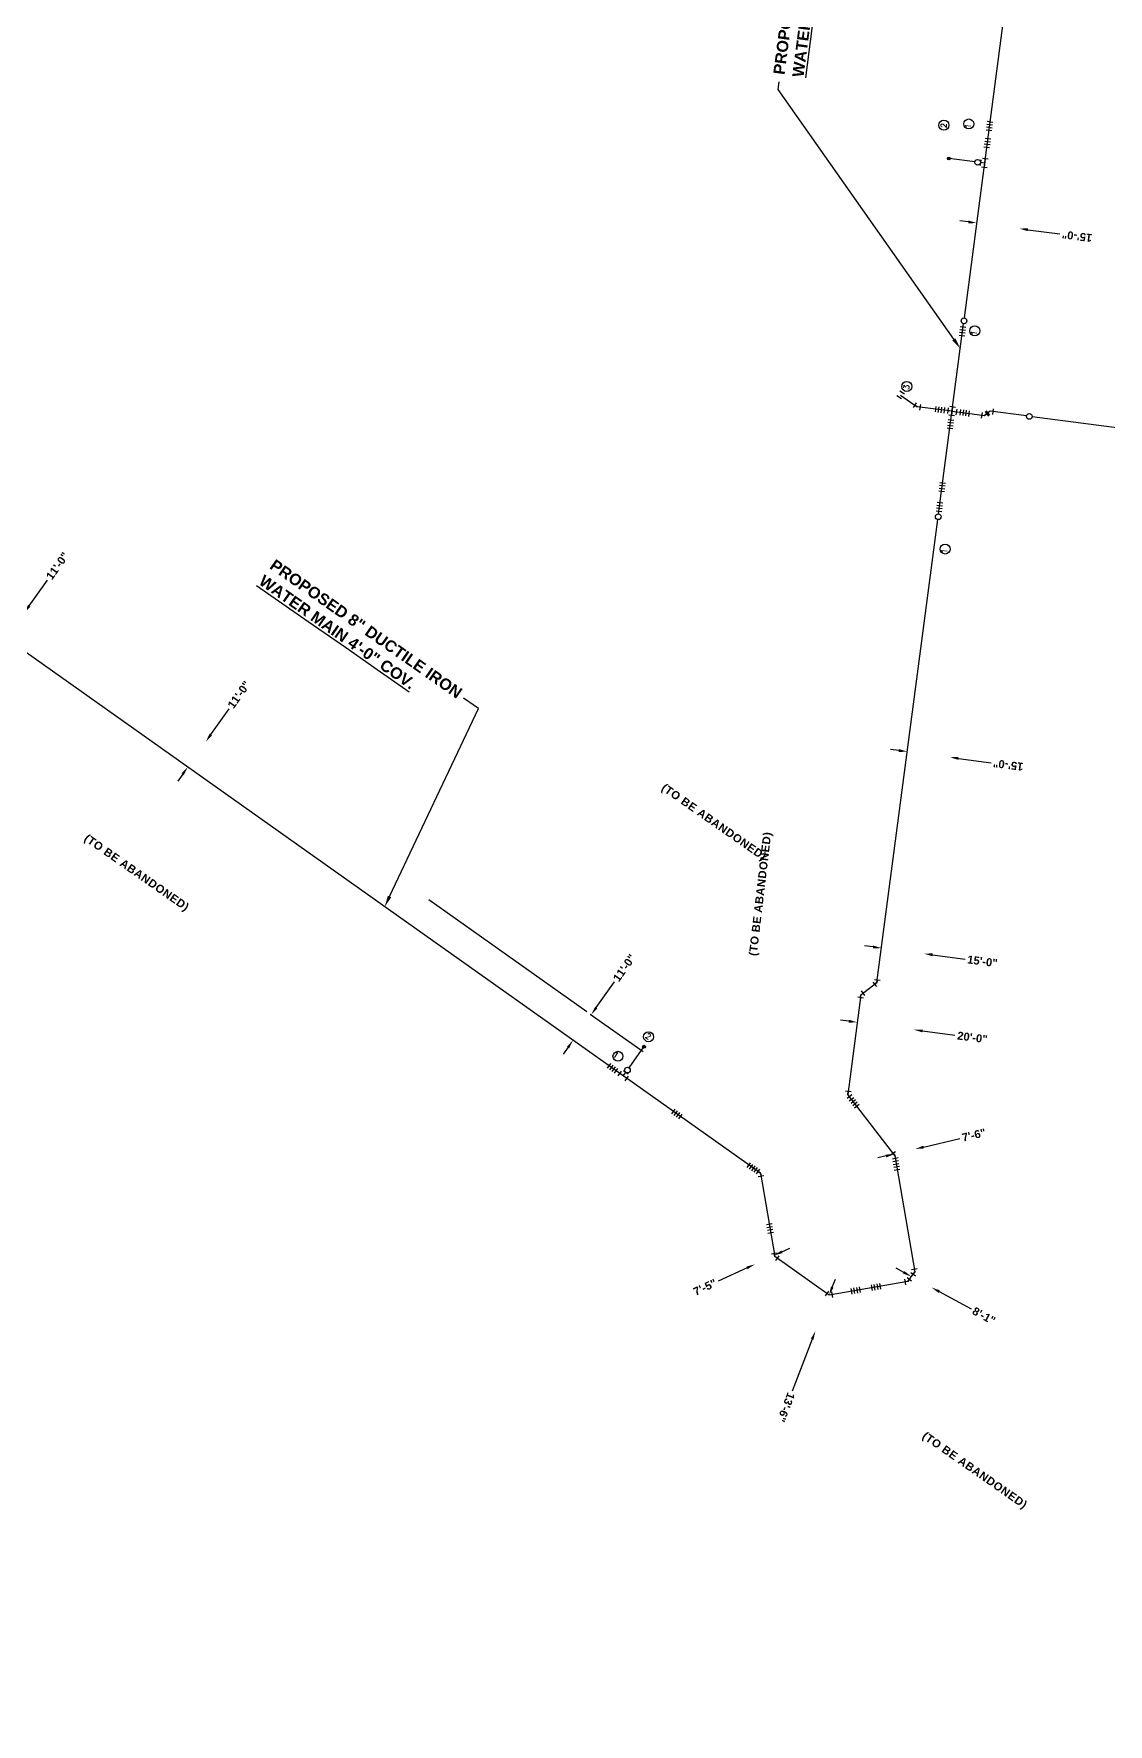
# Model space of a CAD drawing. Header units: feet. Extents: x 0 to 2707995, y 0 to 272549.
# Drawn here: x 2706205 to 2706581, y 270344 to 270935 of the extents above; entities that cross this region are included whole.
import ezdxf
from ezdxf import colors
from ezdxf.entities.mleader import LeaderData, LeaderLine
from ezdxf.math import Vec2, Vec3

# ---------------------------------------------------------------- set-up
doc = ezdxf.new("R2010")
doc.units = ezdxf.units.FT
doc.header["$LTSCALE"] = 20
doc.layers.add('_Non-Plottable Layer', color=21, linetype='Continuous', plot=False)
for name, color, linetype in [('C-PR-WATER', 4, 'Continuous'), ('C-PR-WATER-ABAND', 3, 'Continuous'), ('C-PR-WATER-ABAND-OFF', 3, 'Continuous'), ('C-PR-WATER-DIM', 4, 'Continuous'), ('C-PR-WATER-FITTING', 4, 'Continuous'), ('C-PR-WATER-TXT (W-2)', 4, 'Continuous'), ('C-PR-WATER-TXT-#', 6, 'Continuous')]:
    doc.layers.add(name, color=color, linetype=linetype)
doc.styles.add('ARIAL', font='arialbd.ttf', dxfattribs={"height": 0.24})
doc.styles.add('PROPOSED PLAN', font='arialbd.ttf', dxfattribs={"height": 2.8})
doc.styles.get("Standard").update_dxf_attribs({"font": 'simplex.shx'})
doc.dimstyles.new('PWD Proposed', dxfattribs={"dimtxt": 2.8, "dimasz": 3, "dimexe": 0.18, "dimexo": 0.0625, "dimgap": 1, "dimtad": 0, "dimdec": 0, "dimlfac": 12, "dimzin": 1, "dimdsep": 46, "dimlunit": 4, "dimtxsty": 'PROPOSED PLAN', "dimcen": 0, "dimse1": 1, "dimse2": 1, "dimclrd": 256, "dimclrt": 3, "dimadec": 1, "dimazin": 0, "dimtfac": 1, "dimtdec": 0, "dimtofl": 0, "dimtmove": 0, "dimatfit": 1, "dimfxl": 0.18, "dimfrac": 2, "dimtolj": 1, "dimtzin": 0, "dimlwd": -1, "dimarcsym": 0})

# ---------------------------------------------------------------- blocks, each defined once
blk = doc.blocks.new('*U106')
at = {"layer": 'C-PR-WATER-FITTING'}
for p, q in [((0, -1.41), (-1.41, 0)), ((1, -1), (1, 1))]:
    blk.add_line(p, q, dxfattribs=at)
at = {"layer": 'C-PR-WATER-FITTING', "flags": 128}
blk.add_lwpolyline([(-0.71, -0.71), (0, 0), (1, 0)], dxfattribs=at)
blk = doc.blocks.new('*U91')
at = {"layer": 'C-PR-WATER-FITTING'}
for p, q in [((0, -1.41), (-1.41, 0)), ((1, -1), (1, 1))]:
    blk.add_line(p, q, dxfattribs=at)
at = {"layer": 'C-PR-WATER-FITTING', "flags": 128}
blk.add_lwpolyline([(-0.71, -0.71), (0, 0), (1, 0)], dxfattribs=at)
blk = doc.blocks.new('*U283')
at = {"layer": 'C-PR-WATER-FITTING'}
blk.add_line((1.5, -0.04), (-1.5, 0.03), dxfattribs=at)
for points in [[(-1.52, -0.97), (-1.47, 1.03)], [(1.04, 1.47), (-0.96, 1.52)], [(0, -0.01), (0.04, 1.49)], [(1.48, -1.04), (1.53, 0.96)], [(0.96, -1.53), (-1.04, -1.48)], [(0, -0.01), (-0.04, -1.51)]]:
    blk.add_lwpolyline(points, dxfattribs=at)
blk = doc.blocks.new('*U90')
at = {"layer": 'C-PR-WATER-FITTING'}
for p, q in [((-0.54, -1.31), (-1.31, 0.54)), ((1, -1), (1, 1))]:
    blk.add_line(p, q, dxfattribs=at)
blk.add_lwpolyline([(-0.92, -0.38), (0, 0)], dxfattribs=at)
at = {"layer": 'C-PR-WATER-FITTING', "flags": 128}
blk.add_lwpolyline([(0, 0), (1, 0)], dxfattribs=at)
blk = doc.blocks.new('*U251')
at = {"layer": 'C-PR-WATER-FITTING'}
for p, q in [((-1.36, -0.4), (-0.39, 1.35)), ((0.4, -1.36), (1.36, 0.39))]:
    blk.add_line(p, q, dxfattribs=at)
blk = doc.blocks.new('*U222')
at = {"layer": 'C-PR-WATER-FITTING'}
for p, q in [((0.9, 0.43), (-0.9, -0.43)), ((1.33, -0.48), (-0.48, -1.33)), ((1.76, -1.38), (-0.05, -2.24)), ((2.19, -2.29), (0.38, -3.14))]:
    blk.add_line(p, q, dxfattribs=at)
blk = doc.blocks.new('*U93')
at = {"layer": 'C-PR-WATER-FITTING'}
for p, q in [((-0.43, 0.9), (0.43, -0.9)), ((0.48, 1.33), (1.33, -0.48)), ((1.38, 1.76), (2.24, -0.05)), ((2.29, 2.19), (3.14, 0.38))]:
    blk.add_line(p, q, dxfattribs=at)
blk = doc.blocks.new('*U247')
at = {"layer": 'C-PR-WATER-FITTING'}
blk.add_circle((0, -0.01), 1, dxfattribs=at)
blk = doc.blocks.new('*U103')
at = {"layer": 'C-PR-WATER-FITTING'}
for p, q in [((0.88, 0.47), (-0.88, -0.47)), ((1.35, -0.42), (-0.42, -1.35)), ((1.82, -1.3), (0.05, -2.24)), ((2.29, -2.19), (0.52, -3.12))]:
    blk.add_line(p, q, dxfattribs=at)
blk = doc.blocks.new('*U262')
at = {"layer": 'C-PR-WATER-FITTING'}
blk.add_line((1.5, -0.04), (-1.5, 0.03), dxfattribs=at)
for points in [[(-1.52, -0.97), (-1.47, 1.03)], [(1.04, 1.47), (-0.96, 1.52)], [(0, -0.01), (0.04, 1.49)], [(1.48, -1.04), (1.53, 0.96)]]:
    blk.add_lwpolyline(points, dxfattribs=at)
blk.add_circle((0.06, 2.49), 1, dxfattribs=at)
blk = doc.blocks.new('*U250')
at = {"layer": 'C-PR-WATER-FITTING'}
h = blk.add_hatch(color=256, dxfattribs=at)
h.dxf.hatch_style = 1
h.paths.add_polyline_path([(0.5, -0.01, 1), (-0.5, -0.01, 1)])
blk.add_circle((0, -0.01), 0.5, dxfattribs=at)
blk = doc.blocks.new('*U263')
at = {"layer": 'C-PR-WATER-FITTING'}
blk.add_circle((0, -0.01), 1, dxfattribs=at)
blk = doc.blocks.new('*U212')
at = {"layer": 'C-PR-WATER-FITTING'}
for p, q in [((-0.54, -1.31), (-1.31, 0.54)), ((1, -1), (1, 1))]:
    blk.add_line(p, q, dxfattribs=at)
blk.add_lwpolyline([(-0.92, -0.38), (0, 0)], dxfattribs=at)
at = {"layer": 'C-PR-WATER-FITTING', "flags": 128}
blk.add_lwpolyline([(0, 0), (1, 0)], dxfattribs=at)
blk = doc.blocks.new('*U104')
at = {"layer": 'C-PR-WATER-FITTING'}
for p, q in [((0.47, 0.88), (-0.47, -0.88)), ((1.35, 0.42), (0.42, -1.35)), ((2.24, -0.05), (1.3, -1.82)), ((3.12, -0.52), (2.19, -2.29))]:
    blk.add_line(p, q, dxfattribs=at)
blk = doc.blocks.new('*U264')
at = {"layer": 'C-PR-WATER-FITTING'}
blk.add_line((-0.73, -1.32), (0.73, 1.3), dxfattribs=at)
for points in [[(-0.14, 1.79), (1.61, 0.81)], [(0.82, -1.61), (1.8, 0.13)], [(-1.6, -0.83), (0.14, -1.8)], [(0, -0.01), (1.31, -0.74)]]:
    blk.add_lwpolyline(points, dxfattribs=at)
blk.add_circle((2.18, -1.23), 1, dxfattribs=at)
blk = doc.blocks.new('*U265')
at = {"layer": 'C-PR-WATER-FITTING'}
h = blk.add_hatch(color=256, dxfattribs=at)
h.dxf.hatch_style = 1
h.paths.add_polyline_path([(0.5, -0.01, 1), (-0.5, -0.01, 1)])
blk.add_circle((0, -0.01), 0.5, dxfattribs=at)
blk = doc.blocks.new('*U105')
at = {"layer": 'C-PR-WATER-FITTING'}
for p, q in [((-0.67, 0.74), (0.67, -0.74)), ((0.07, 1.41), (1.41, -0.07)), ((0.81, 2.08), (2.15, 0.6)), ((1.55, 2.76), (2.89, 1.27))]:
    blk.add_line(p, q, dxfattribs=at)
blk = doc.blocks.new('*U107')
at = {"layer": 'C-PR-WATER-FITTING'}
for p, q in [((-2.76, 1.55), (-1.27, 2.89)), ((-2.08, 0.81), (-0.6, 2.15)), ((-1.41, 0.07), (0.07, 1.41)), ((-0.74, -0.67), (0.74, 0.67))]:
    blk.add_line(p, q, dxfattribs=at)
blk = doc.blocks.new('*U108')
at = {"layer": 'C-PR-WATER-FITTING'}
for p, q in [((0.05, 1), (-0.05, -1)), ((1.05, 0.95), (0.95, -1.05)), ((2.05, 0.9), (1.95, -1.1)), ((3.05, 0.85), (2.95, -1.15))]:
    blk.add_line(p, q, dxfattribs=at)
blk = doc.blocks.new('*U109')
at = {"layer": 'C-PR-WATER-FITTING'}
for p, q in [((0, -1.41), (-1.41, 0)), ((1, -1), (1, 1))]:
    blk.add_line(p, q, dxfattribs=at)
at = {"layer": 'C-PR-WATER-FITTING', "flags": 128}
blk.add_lwpolyline([(-0.71, -0.71), (0, 0), (1, 0)], dxfattribs=at)
blk = doc.blocks.new('*D138')
at = {"layer": 'C-PR-WATER-DIM', "linetype": 'Continuous', "transparency": 16777216}
for p, q in [((2706532, 270869.33), (2706529.02, 270869.72)), ((2706552.82, 270866.59), (2706564.05, 270865.11))]:
    blk.add_line(p, q, dxfattribs=at)
at = {"layer": 'C-PR-WATER-DIM', "transparency": 16777216}
for points in [[(2706532.06, 270869.82), (2706531.93, 270868.83), (2706534.97, 270868.93)], [(2706552.88, 270867.08), (2706552.75, 270866.09), (2706549.84, 270866.98)]]:
    blk.add_solid(points, dxfattribs=at)
at = {"layer": 'C-PR-WATER-DIM', "transparency": 16777216, "insert": (2706570.05, 270864.32), "char_height": 2.8, "attachment_point": 5, "rotation": 172.50681, "style": 'PROPOSED PLAN'}
blk.add_mtext('\\A1;15\'-0"', dxfattribs=at)
blk = doc.blocks.new('*D139')
at = {"layer": 'C-PR-WATER-DIM', "linetype": 'Continuous', "transparency": 16777216}
for p, q in [((2706507.67, 270684.34), (2706504.69, 270684.73)), ((2706528.49, 270681.6), (2706539.96, 270680.09))]:
    blk.add_line(p, q, dxfattribs=at)
at = {"layer": 'C-PR-WATER-DIM', "transparency": 16777216}
for points in [[(2706507.73, 270684.84), (2706507.6, 270683.84), (2706510.64, 270683.95)], [(2706528.55, 270682.1), (2706528.42, 270681.11), (2706525.51, 270681.99)]]:
    blk.add_solid(points, dxfattribs=at)
at = {"layer": 'C-PR-WATER-DIM', "transparency": 16777216, "insert": (2706545.96, 270679.3), "char_height": 2.8, "attachment_point": 5, "rotation": 172.50683, "style": 'PROPOSED PLAN'}
blk.add_mtext('\\A1;15\'-0"', dxfattribs=at)
blk = doc.blocks.new('*D140')
at = {"layer": 'C-PR-WATER-DIM', "linetype": 'Continuous', "transparency": 16777216}
for p, q in [((2706498.63, 270615.6), (2706495.65, 270615.99)), ((2706519.44, 270612.86), (2706530.91, 270611.36))]:
    blk.add_line(p, q, dxfattribs=at)
at = {"layer": 'C-PR-WATER-DIM', "transparency": 16777216}
for points in [[(2706498.69, 270616.1), (2706498.56, 270615.11), (2706501.6, 270615.21)], [(2706519.51, 270613.36), (2706519.38, 270612.37), (2706516.47, 270613.26)]]:
    blk.add_solid(points, dxfattribs=at)
at = {"layer": 'C-PR-WATER-DIM', "transparency": 16777216, "insert": (2706536.92, 270610.57), "char_height": 2.8, "attachment_point": 5, "rotation": 352.50683, "style": 'PROPOSED PLAN'}
blk.add_mtext('\\A1;15\'-0"', dxfattribs=at)
blk = doc.blocks.new('*D141')
at = {"layer": 'C-PR-WATER-DIM', "linetype": 'Continuous', "transparency": 16777216}
for p, q in [((2706516.35, 270545.6), (2706529.04, 270548.62)), ((2706503.18, 270542.46), (2706500.26, 270541.76))]:
    blk.add_line(p, q, dxfattribs=at)
at = {"layer": 'C-PR-WATER-DIM', "transparency": 16777216}
for points in [[(2706503.06, 270542.94), (2706503.29, 270541.97), (2706506.1, 270543.15)], [(2706516.23, 270546.08), (2706516.46, 270545.11), (2706513.43, 270544.9)]]:
    blk.add_solid(points, dxfattribs=at)
at = {"layer": 'C-PR-WATER-DIM', "transparency": 16777216, "insert": (2706533.94, 270549.79), "char_height": 2.8, "attachment_point": 5, "rotation": 13.41097, "style": 'PROPOSED PLAN'}
blk.add_mtext('\\A1;7\'-6"', dxfattribs=at)
blk = doc.blocks.new('*D142')
at = {"layer": 'C-PR-WATER-DIM', "linetype": 'Continuous', "transparency": 16777216}
for p, q in [((2706509.38, 270501.73), (2706506.74, 270503.16)), ((2706521.78, 270495.01), (2706533, 270488.93))]:
    blk.add_line(p, q, dxfattribs=at)
at = {"layer": 'C-PR-WATER-DIM', "transparency": 16777216}
for points in [[(2706509.62, 270502.17), (2706509.14, 270501.29), (2706512.02, 270500.3)], [(2706522.02, 270495.45), (2706521.55, 270494.57), (2706519.15, 270496.44)]]:
    blk.add_solid(points, dxfattribs=at)
at = {"layer": 'C-PR-WATER-DIM', "transparency": 16777216, "insert": (2706537.44, 270486.53), "char_height": 2.8, "attachment_point": 5, "rotation": 331.55681, "style": 'PROPOSED PLAN'}
blk.add_mtext('\\A1;8\'-1"', dxfattribs=at)
blk = doc.blocks.new('*D143')
at = {"layer": 'C-PR-WATER-DIM', "linetype": 'Continuous', "transparency": 16777216}
for p, q in [((2706484.38, 270496.59), (2706485.45, 270499.39)), ((2706477.35, 270478.35), (2706470.34, 270460.17))]:
    blk.add_line(p, q, dxfattribs=at)
at = {"layer": 'C-PR-WATER-DIM', "transparency": 16777216}
for points in [[(2706483.91, 270496.77), (2706484.84, 270496.41), (2706483.3, 270493.79)], [(2706476.88, 270478.53), (2706477.82, 270478.17), (2706478.43, 270481.15)]]:
    blk.add_solid(points, dxfattribs=at)
at = {"layer": 'C-PR-WATER-DIM', "transparency": 16777216, "insert": (2706468.17, 270454.52), "char_height": 2.8, "attachment_point": 5, "rotation": 248.9275, "style": 'PROPOSED PLAN'}
blk.add_mtext('\\A1;13\'-6"', dxfattribs=at)
blk = doc.blocks.new('*D144')
at = {"layer": 'C-PR-WATER-DIM', "linetype": 'Continuous', "transparency": 16777216}
for p, q in [((2706466.76, 270508.93), (2706469.49, 270510.19)), ((2706454.54, 270503.31), (2706444.39, 270498.63))]:
    blk.add_line(p, q, dxfattribs=at)
at = {"layer": 'C-PR-WATER-DIM', "transparency": 16777216}
for points in [[(2706466.55, 270509.39), (2706466.97, 270508.48), (2706464.04, 270507.68)], [(2706454.33, 270503.76), (2706454.75, 270502.85), (2706457.27, 270504.56)]]:
    blk.add_solid(points, dxfattribs=at)
at = {"layer": 'C-PR-WATER-DIM', "transparency": 16777216, "insert": (2706439.81, 270496.53), "char_height": 2.8, "attachment_point": 5, "rotation": 24.72241, "style": 'PROPOSED PLAN'}
blk.add_mtext('\\A1;7\'-5"', dxfattribs=at)
blk = doc.blocks.new('*D145')
at = {"layer": 'C-PR-WATER-DIM', "linetype": 'Continuous', "transparency": 16777216}
for p, q in [((2706401.73, 270594.37), (2706408.11, 270603.36)), ((2706391.9, 270580.5), (2706390.16, 270578.05))]:
    blk.add_line(p, q, dxfattribs=at)
at = {"layer": 'C-PR-WATER-DIM', "transparency": 16777216}
for points in [[(2706401.32, 270594.65), (2706402.14, 270594.08), (2706399.99, 270591.92)], [(2706391.49, 270580.79), (2706392.3, 270580.21), (2706393.63, 270582.95)]]:
    blk.add_solid(points, dxfattribs=at)
at = {"layer": 'C-PR-WATER-DIM', "transparency": 16777216, "insert": (2706411.61, 270608.3), "char_height": 2.8, "attachment_point": 5, "rotation": 54.66271, "style": 'PROPOSED PLAN'}
blk.add_mtext('\\A1;11\'-0"', dxfattribs=at)
blk = doc.blocks.new('*D146')
at = {"layer": 'C-PR-WATER-DIM', "linetype": 'Continuous', "transparency": 16777216}
for p, q in [((2706266.86, 270689.95), (2706273.24, 270698.95)), ((2706257.03, 270676.08), (2706255.29, 270673.63))]:
    blk.add_line(p, q, dxfattribs=at)
at = {"layer": 'C-PR-WATER-DIM', "transparency": 16777216}
for points in [[(2706266.45, 270690.24), (2706267.27, 270689.66), (2706265.13, 270687.5)], [(2706256.62, 270676.37), (2706257.44, 270675.79), (2706258.76, 270678.53)]]:
    blk.add_solid(points, dxfattribs=at)
at = {"layer": 'C-PR-WATER-DIM', "transparency": 16777216, "insert": (2706276.74, 270703.89), "char_height": 2.8, "attachment_point": 5, "rotation": 54.66271, "style": 'PROPOSED PLAN'}
blk.add_mtext('\\A1;11\'-0"', dxfattribs=at)
blk = doc.blocks.new('*D147')
at = {"layer": 'C-PR-WATER-DIM', "linetype": 'Continuous', "transparency": 16777216}
for p, q in [((2706203.3, 270734.99), (2706209.68, 270743.99)), ((2706193.47, 270721.12), (2706191.73, 270718.67))]:
    blk.add_line(p, q, dxfattribs=at)
at = {"layer": 'C-PR-WATER-DIM', "transparency": 16777216}
for points in [[(2706202.9, 270735.28), (2706203.71, 270734.7), (2706201.57, 270732.55)], [(2706193.06, 270721.41), (2706193.88, 270720.83), (2706195.2, 270723.57)]]:
    blk.add_solid(points, dxfattribs=at)
at = {"layer": 'C-PR-WATER-DIM', "transparency": 16777216, "insert": (2706213.19, 270748.93), "char_height": 2.8, "attachment_point": 5, "rotation": 54.66271, "style": 'PROPOSED PLAN'}
blk.add_mtext('\\A1;11\'-0"', dxfattribs=at)
blk = doc.blocks.new('*U220')
at = {"layer": 'C-PR-WATER-FITTING'}
for p, q in [((-0.48, -1.33), (-1.33, 0.48)), ((0.6, -1.28), (1.28, 0.6))]:
    blk.add_line(p, q, dxfattribs=at)
at = {"layer": 'C-PR-WATER-FITTING', "flags": 128}
blk.add_lwpolyline([(-0.9, -0.43), (0, 0), (0.94, -0.34)], dxfattribs=at)
blk = doc.blocks.new('*U221')
at = {"layer": 'C-PR-WATER-FITTING'}
for p, q in [((-0.6, 1.28), (-1.28, -0.6)), ((0.48, 1.33), (1.33, -0.48))]:
    blk.add_line(p, q, dxfattribs=at)
at = {"layer": 'C-PR-WATER-FITTING', "flags": 128}
blk.add_lwpolyline([(0.9, 0.43), (0, 0), (-0.94, 0.34)], dxfattribs=at)
blk = doc.blocks.new('*U223')
at = {"layer": 'C-PR-WATER-FITTING'}
for p, q in [((0.74, 0.67), (-0.74, -0.67)), ((1.41, -0.07), (-0.07, -1.41)), ((2.09, -0.81), (0.61, -2.15)), ((2.76, -1.55), (1.28, -2.89))]:
    blk.add_line(p, q, dxfattribs=at)
blk = doc.blocks.new('*U224')
at = {"layer": 'C-PR-WATER-FITTING'}
for p, q in [((0.34, 0.94), (-0.34, -0.94)), ((1.28, 0.6), (0.6, -1.28)), ((2.22, 0.25), (1.54, -1.62)), ((3.16, -0.09), (2.48, -1.97))]:
    blk.add_line(p, q, dxfattribs=at)
blk = doc.blocks.new('*D228')
at = {"layer": 'C-PR-WATER-DIM', "linetype": 'Continuous', "transparency": 16777216}
for p, q in [((2706490.16, 270589.62), (2706487.19, 270590.01)), ((2706515.94, 270586.23), (2706527.31, 270584.74))]:
    blk.add_line(p, q, dxfattribs=at)
at = {"layer": 'C-PR-WATER-DIM', "transparency": 16777216}
for points in [[(2706490.23, 270590.12), (2706490.1, 270589.13), (2706493.14, 270589.23)], [(2706516.01, 270586.73), (2706515.88, 270585.74), (2706512.97, 270586.62)]]:
    blk.add_solid(points, dxfattribs=at)
at = {"layer": 'C-PR-WATER-DIM', "transparency": 16777216, "insert": (2706533.41, 270583.93), "char_height": 2.8, "attachment_point": 5, "rotation": 352.50683, "style": 'PROPOSED PLAN'}
blk.add_mtext('\\A1;20\'-0"', dxfattribs=at)

msp = doc.modelspace()

# ---------------------------------------------------------------- linework, layer by layer
at = {"layer": '_Non-Plottable Layer'}
for p, q in [((2706343.112, 270632.231), (2706361.579, 270619.143)), ((2706361.579, 270619.143), (2706380.046, 270606.055)), ((2706380.046, 270606.055), (2706398.513, 270592.967)), ((2706399.683, 270592.138), (2706418.15, 270579.05))]:
    msp.add_line(p, q, dxfattribs=at)
at = {"layer": 'C-PR-WATER'}
for p, q in [((2706530.599, 270835.708), (2706551.529, 270994.831)), ((2706534.258, 270890.317), (2706525.264, 270891.5)), ((2706537.713, 270889.863), (2706536.232, 270890.059)), ((2706521.58, 270767.137), (2706530.344, 270833.725)), ((2706459.216, 270536.436), (2706041.028, 270832.843)), ((2706508.291, 270808.754), (2706514.063, 270804.663)), ((2706526.307, 270803.053), (2706514.063, 270804.663)), ((2706526.314, 270803.052), (2706537.665, 270801.556)), ((2706539.612, 270803.049), (2706537.665, 270801.556)), ((2706552.342, 270801.408), (2706539.645, 270803.075)), ((2706751.131, 270775.26), (2706554.325, 270801.147)), ((2706500.013, 270603.154), (2706521.326, 270765.155)), ((2706413.247, 270573.332), (2706418.47, 270580.702)), ((2706411.221, 270570.473), (2706412.091, 270571.701)), ((2706506.209, 270542.683), (2706489.823, 270564.032)), ((2706506.209, 270542.683), (2706513.213, 270501.973)), ((2706459.216, 270536.436), (2706464.23, 270507.261)), ((2706483.297, 270493.786), (2706464.23, 270507.261)), ((2706510.764, 270498.506), (2706513.213, 270501.973)), ((2706510.764, 270498.506), (2706483.297, 270493.786))]:
    msp.add_line(p, q, dxfattribs=at)
for points in [[(2706494.402, 270598.848), (2706500.013, 270603.154)], [(2706494.402, 270598.848), (2706489.823, 270564.032)]]:
    msp.add_lwpolyline(points, dxfattribs=at)
at = {"layer": 'C-PR-WATER-TXT-#'}
for centre in [(2706523.441, 270903.191), (2706532.148, 270903.607), (2706534.247, 270831.199), (2706510.452, 270811.747), (2706523.855, 270754.859), (2706420.075, 270584.182), (2706409.354, 270577.346)]:
    msp.add_circle(centre, 1.75, dxfattribs=at)

# ---------------------------------------------------------------- block references
at = {"layer": 'C-PR-WATER-FITTING'}
for name, p, rotation in [('*U103', (2706539.619, 270904.279), 324.6738889241751), ('*U103', (2706538.84, 270898.36), 324.6738889241751), ('*U250', (2706525.133, 270891.528), 83.92415502369693), ('*U262', (2706537.722, 270889.862), 83.92415502369693), ('*U103', (2706530.176, 270832.452), 324.6738889241751), ('*U263', (2706530.469, 270834.715), 83.92415502369693), ('*U251', (2706508.291, 270808.754), 83.92415502369693), ('*U90', (2706514.063, 270804.663), 147.217965863971), ('*U93', (2706523.602, 270803.409), 147.217965863971), ('*U283', (2706526.307, 270803.053), 83.92415502369693), ('*U93', (2706532.26, 270802.268), 147.217965863971), ('*U222', (2706525.526, 270797.116), 147.217965863971), ('*U263', (2706553.327, 270801.278), 83.92415502369693), ('*U222', (2706522.625, 270775.071), 147.217965863971), ('*U222', (2706521.711, 270768.13), 147.217965863971), ('*U247', (2706521.45, 270766.146), 83.92415502369693), ('*U91', (2706500.013, 270603.154), 217.5067486023039), ('*U91', (2706494.402, 270598.848), 37.50674860230389), ('*U265', (2706418.47, 270580.702), 83.92415502369693), ('*U104', (2706408.732, 270572.219), 172.5071740749816), ('*U264', (2706411.221, 270570.473), 83.92415502369693), ('*U91', (2706489.823, 270564.032), 82.5067206215994), ('*U224', (2706492.933, 270559.98), 147.5386458989817), ('*U104', (2706431.298, 270556.238), 172.5071740749816), ('*U212', (2706506.209, 270542.683), 282.3229705169088), ('*U108', (2706457.627, 270537.563), 147.5386458989817), ('*U109', (2706459.216, 270536.436), 279.6627549989162), ('*U223', (2706507.063, 270537.721), 147.5386458989817), ('*U107', (2706462.298, 270518.503), 147.5386458989817), ('*U106', (2706464.23, 270507.261), 99.75087214421067), ('*U106', (2706513.213, 270501.973), 234.7594246334393), ('*U105', (2706494.074, 270495.638), 147.5386458989817), ('*U105', (2706501.19, 270496.861), 147.5386458989817), ('*U106', (2706510.764, 270498.506), 189.7594246334393), ('*U106', (2706483.297, 270493.786), 144.7511688837415)]:
    msp.add_blockref(name, p, dxfattribs=dict(at, rotation=rotation))
at = {"layer": 'C-PR-WATER-FITTING', "xscale": -1, "rotation": 17.76599944831178}
for name, p in [('*U220', (2706539.645, 270803.075)), ('*U221', (2706537.657, 270801.557))]:
    msp.add_blockref(name, p, dxfattribs=at)

# ---------------------------------------------------------------- texts
at = {"layer": 'C-PR-WATER-ABAND', "color": 4, "char_height": 2.8, "width": 48.18924, "attachment_point": 2, "rotation": 325.073606, "style": 'ARIAL'}
for insert in [(2706445.651, 270659.205), (2706536.941, 270432.374)]:
    msp.add_mtext('\\pxql;{\\T1.063;\\C3;(TO BE ABANDONED)}', dxfattribs=dict(at, insert=insert))
at = {"layer": 'C-PR-WATER-ABAND-OFF', "color": 4, "char_height": 2.8, "width": 48.18924, "attachment_point": 2, "style": 'ARIAL'}
for insert, rotation in [((2706457.973, 270636.608), 83.234413), ((2706243.6, 270641.511), 325.073606)]:
    msp.add_mtext('\\pxql;{\\T1.063;\\C3;(TO BE ABANDONED)}', dxfattribs=dict(at, insert=insert, rotation=rotation))

# ---------------------------------------------------------------- dimensions: what is measured, and where the dimension line sits
at = {"layer": 'C-PR-WATER-DIM'}
for base, p1, p2, angle, picture, middle in [((2706534.97, 270868.935), (2706549.283, 270862.734), (2706534.411, 270864.69), 172.506813, '*D138', (2706570.054, 270864.32)), ((2706195.203, 270723.568), (2706203.526, 270731.159), (2706197.16, 270722.181), 234.66271, '*D147', (2706213.186, 270748.931)), ((2706258.765, 270678.528), (2706267.084, 270686.114), (2706260.722, 270677.141), 234.662705, '*D146', (2706276.744, 270703.886)), ((2706510.643, 270683.949), (2706525.35, 270680.774), (2706510.482, 270682.729), 172.50683, '*D139', (2706545.958, 270679.304)), ((2706501.6, 270615.211), (2706516.307, 270612.036), (2706501.439, 270613.992), 172.50683, '*D140', (2706536.915, 270610.566)), ((2706393.631, 270582.945), (2706401.951, 270590.531), (2706395.588, 270581.557), 234.662705, '*D145', (2706411.61, 270608.303)), ((2706493.137, 270589.231), (2706512.806, 270585.404), (2706492.977, 270588.012), 172.506828, '*D228', (2706533.414, 270583.934)), ((2706506.097, 270543.154), (2706513.54, 270544.431), (2706506.209, 270542.683), 193.410966, '*D141', (2706533.938, 270549.792)), ((2706464.037, 270507.68), (2706457.462, 270504.144), (2706464.23, 270507.261), 24.722408, '*D144', (2706439.812, 270496.526)), ((2706512.021, 270500.299), (2706519.114, 270496.38), (2706511.989, 270500.24), 151.556809, '*D142', (2706537.438, 270486.531)), ((2706483.297, 270493.786), (2706478.429, 270481.153), (2706483.297, 270493.786), 68.927496, '*D143', (2706468.166, 270454.517))]:
    dim = msp.add_linear_dim(base=base, p1=p1, p2=p2, angle=angle, dimstyle='PWD Proposed', override={"dimclrt": 256}, dxfattribs=at)
    dim.commit()
    dim.dimension.update_dxf_attribs({"geometry": picture, "text_midpoint": middle, "dimtype": 161})

# ---------------------------------------------------------------- leaders
at = {"layer": 'C-PR-WATER-TXT (W-2)'}
ml = msp.add_multileader_mtext('Standard', dxfattribs=at)
ml.set_content('PROPOSED 8" DUCTILE IRON {\\LWATER MAIN 4\'-4" COV.}', color=256, style='ARIAL')
ml.set_leader_properties(color=256)
ml.build(insert=Vec2(0, 0))
ml.multileader.update_dxf_attribs({"dogleg_length": 5})
ctx = ml.context
ctx.base_point, ctx.landing_gap_size, ctx.plane_origin, ctx.plane_x_axis, ctx.plane_y_axis = Vec3(2706465.744, 270918.392), 2.5, Vec3(2706068.45, 271029.582), Vec3(0.1304081, 0.9914604), Vec3(-0.9914604, 0.1304081)
notes = []
notes.append((ctx, [(0, (1, 1, 0), (2706465.383, 270915.65), (0.1304081, 0.9914604), 2.766, [(0, [(2706529.192, 270824.974)], 0, [])])]))
ctx.mtext.insert, ctx.mtext.text_direction, ctx.mtext.rotation, ctx.mtext.width, ctx.mtext.defined_height, ctx.mtext.flow_direction = Vec3(2706463.69, 270921.184), Vec3(0.1304081, 0.9914604), 1.4400157, 87.98644, 38.555, 5
ml = msp.add_multileader_mtext('Standard', dxfattribs=at)
ml.set_content('PROPOSED 8" DUCTILE IRON {\\LWATER MAIN 4\'-0" COV.}', color=256, style='ARIAL')
ml.set_leader_properties(color=256)
ml.build(insert=Vec2(0, 0))
ml.multileader.update_dxf_attribs({"dogleg_length": 5})
ctx = ml.context
ctx.base_point, ctx.landing_gap_size, ctx.plane_origin, ctx.plane_x_axis, ctx.plane_y_axis = Vec3(2706286.016, 270750.989), 2.5, Vec3(2706502.995, 270688.683), Vec3(0.8203154, -0.5719114), Vec3(0.5719114, 0.8203154)
notes.append((ctx, [(1, (1, 1, 0), (2706360.536, 270699.034), (-0.8203154, 0.5719114), 6.427, [(0, [(2706327.715, 270629.648)], 0, [])])]))
ctx.mtext.insert, ctx.mtext.text_direction, ctx.mtext.rotation, ctx.mtext.width, ctx.mtext.defined_height, ctx.mtext.flow_direction = Vec3(2706289.44, 270751.528), Vec3(0.8203154, -0.5719114), 5.6743512, 87.98644, 38.555, 5
at = {"layer": 'C-PR-WATER-TXT-#'}
ml = msp.add_multileader_mtext('Standard', dxfattribs=at)
ml.set_content('2  ', color=256)
ml.set_leader_properties(color=256)
ml.build(insert=Vec2(0, 0))
ml.multileader.update_dxf_attribs({"dogleg_length": 1.5, "arrow_head_size": 2})
ctx = ml.context
ctx.base_point, ctx.char_height, ctx.arrow_head_size, ctx.landing_gap_size, ctx.plane_origin, ctx.plane_x_axis, ctx.plane_y_axis = Vec3(2706778.852, 271218.606), 2, 2, 1.7, Vec3(2706800.559, 271200.626), Vec3(0.8203154, -0.5719114), Vec3(0.5719114, 0.8203154)
ctx.text_align_type = 2
notes.append((ctx, [(0, (0, 0, 0), (0, 0), (1, 0), 1, [])]))
ctx.mtext.insert, ctx.mtext.text_direction, ctx.mtext.rotation, ctx.mtext.width, ctx.mtext.alignment, ctx.mtext.line_spacing_factor, ctx.mtext.flow_direction = Vec3(2706781.912, 271217.692), Vec3(0.8203154, -0.5719114), 5.6743512, 0.47619, 3, 0.75, 5
ml = msp.add_multileader_mtext('Standard', dxfattribs=at)
ml.set_content('2  ', color=256)
ml.set_leader_properties(color=256)
ml.build(insert=Vec2(0, 0))
ml.multileader.update_dxf_attribs({"dogleg_length": 1.5, "arrow_head_size": 2})
ctx = ml.context
ctx.base_point, ctx.char_height, ctx.arrow_head_size, ctx.landing_gap_size, ctx.plane_origin, ctx.plane_x_axis, ctx.plane_y_axis = Vec3(2706523.213, 270900.86), 2, 2, 1.7, Vec3(2706527.253, 270928.482), Vec3(0.0657203, 0.9978381), Vec3(-0.9978381, 0.0657203)
ctx.text_align_type = 2
notes.append((ctx, [(0, (0, 0, 0), (0, 0), (1, 0), 1, [])]))
ctx.mtext.insert, ctx.mtext.text_direction, ctx.mtext.rotation, ctx.mtext.width, ctx.mtext.alignment, ctx.mtext.line_spacing_factor, ctx.mtext.flow_direction = Vec3(2706522.415, 270903.952), Vec3(0.0657203, 0.9978381), 1.5050286, 0.47619, 3, 0.75, 5
ml = msp.add_multileader_mtext('Standard', dxfattribs=at)
ml.set_content('1  ', color=256)
ml.set_leader_properties(color=256)
ml.build(insert=Vec2(0, 0))
ml.multileader.update_dxf_attribs({"dogleg_length": 1.5, "arrow_head_size": 2})
ctx = ml.context
ctx.base_point, ctx.char_height, ctx.arrow_head_size, ctx.landing_gap_size, ctx.plane_origin, ctx.plane_x_axis, ctx.plane_y_axis = Vec3(2706531.725, 270901.571), 2, 2, 1.7, Vec3(2706537.912, 270928.833), Vec3(0.1414331, 0.9899478), Vec3(-0.9899478, 0.1414331)
ctx.text_align_type = 2
notes.append((ctx, [(0, (0, 0, 0), (0, 0), (1, 0), 1, [])]))
ctx.mtext.insert, ctx.mtext.text_direction, ctx.mtext.rotation, ctx.mtext.width, ctx.mtext.alignment, ctx.mtext.line_spacing_factor, ctx.mtext.flow_direction = Vec3(2706531.043, 270903.867), Vec3(0.1414331, 0.9899478), 1.4288874, 0.47619, 3, 0.75, 5
ml = msp.add_multileader_mtext('Standard', dxfattribs=at)
ml.set_content('1  ', color=256)
ml.set_leader_properties(color=256)
ml.build(insert=Vec2(0, 0))
ml.multileader.update_dxf_attribs({"dogleg_length": 1.5, "arrow_head_size": 2})
ctx = ml.context
ctx.base_point, ctx.char_height, ctx.arrow_head_size, ctx.landing_gap_size, ctx.plane_origin, ctx.plane_x_axis, ctx.plane_y_axis = Vec3(2706533.823, 270829.163), 2, 2, 1.7, Vec3(2706540.011, 270856.425), Vec3(0.1414331, 0.9899478), Vec3(-0.9899478, 0.1414331)
ctx.text_align_type = 2
notes.append((ctx, [(0, (0, 0, 0), (0, 0), (1, 0), 1, [])]))
ctx.mtext.insert, ctx.mtext.text_direction, ctx.mtext.rotation, ctx.mtext.width, ctx.mtext.alignment, ctx.mtext.line_spacing_factor, ctx.mtext.flow_direction = Vec3(2706533.141, 270831.459), Vec3(0.1414331, 0.9899478), 1.4288874, 0.47619, 3, 0.75, 5
ml = msp.add_multileader_mtext('Standard', dxfattribs=at)
ml.set_content('1  ', color=256)
ml.set_leader_properties(color=256)
ml.build(insert=Vec2(0, 0))
ml.multileader.update_dxf_attribs({"dogleg_length": 1.5, "arrow_head_size": 2})
ctx = ml.context
ctx.base_point, ctx.char_height, ctx.arrow_head_size, ctx.landing_gap_size, ctx.plane_origin, ctx.plane_x_axis, ctx.plane_y_axis = Vec3(2706761.982, 270824.111), 2, 2, 1.7, Vec3(2706765.941, 270851.785), Vec3(0.0607616, 0.9981523), Vec3(-0.9981523, 0.0607616)
ctx.text_align_type = 2
notes.append((ctx, [(0, (0, 0, 0), (0, 0), (1, 0), 1, [])]))
ctx.mtext.insert, ctx.mtext.text_direction, ctx.mtext.rotation, ctx.mtext.width, ctx.mtext.alignment, ctx.mtext.line_spacing_factor, ctx.mtext.flow_direction = Vec3(2706761.116, 270826.344), Vec3(0.0607616, 0.9981523), 1.5099973, 0.47619, 3, 0.75, 5
ml = msp.add_multileader_mtext('Standard', dxfattribs=at)
ml.set_content('3  ', color=256)
ml.set_leader_properties(color=256)
ml.build(insert=Vec2(0, 0))
ml.multileader.update_dxf_attribs({"dogleg_length": 1.5, "arrow_head_size": 2})
ctx = ml.context
ctx.base_point, ctx.char_height, ctx.arrow_head_size, ctx.landing_gap_size, ctx.plane_origin, ctx.plane_x_axis, ctx.plane_y_axis = Vec3(2706509.982, 270809.343), 2, 2, 1.7, Vec3(2706516.216, 270836.973), Vec3(0.1414331, 0.9899478), Vec3(-0.9899478, 0.1414331)
ctx.text_align_type = 2
notes.append((ctx, [(0, (0, 0, 0), (0, 0), (1, 0), 1, [])]))
ctx.mtext.insert, ctx.mtext.text_direction, ctx.mtext.rotation, ctx.mtext.width, ctx.mtext.alignment, ctx.mtext.line_spacing_factor, ctx.mtext.flow_direction = Vec3(2706509.422, 270812.487), Vec3(0.1414331, 0.9899478), 1.4288874, 0.47619, 3, 0.75, 5
ml = msp.add_multileader_mtext('Standard', dxfattribs=at)
ml.set_content('1  ', color=256)
ml.set_leader_properties(color=256)
ml.build(insert=Vec2(0, 0))
ml.multileader.update_dxf_attribs({"dogleg_length": 1.5, "arrow_head_size": 2})
ctx = ml.context
ctx.base_point, ctx.char_height, ctx.arrow_head_size, ctx.landing_gap_size, ctx.plane_origin, ctx.plane_x_axis, ctx.plane_y_axis = Vec3(2706731.113, 270761.473), 2, 2, 1.7, Vec3(2706735.372, 270789.14), Vec3(0.1304081, 0.9914604), Vec3(-0.9914604, 0.1304081)
ctx.text_align_type = 2
notes.append((ctx, [(0, (0, 0, 0), (0, 0), (1, 0), 1, [])]))
ctx.mtext.insert, ctx.mtext.text_direction, ctx.mtext.rotation, ctx.mtext.width, ctx.mtext.alignment, ctx.mtext.line_spacing_factor, ctx.mtext.flow_direction = Vec3(2706730.405, 270763.761), Vec3(0.1304081, 0.9914604), 1.4400157, 0.47619, 3, 0.75, 5
ml = msp.add_multileader_mtext('Standard', dxfattribs=at)
ml.set_content('1  ', color=256)
ml.set_leader_properties(color=256)
ml.build(insert=Vec2(0, 0))
ml.multileader.update_dxf_attribs({"dogleg_length": 1.5, "arrow_head_size": 2})
ctx = ml.context
ctx.base_point, ctx.char_height, ctx.arrow_head_size, ctx.landing_gap_size, ctx.plane_origin, ctx.plane_x_axis, ctx.plane_y_axis = Vec3(2706749.517, 270757.745), 2, 2, 1.7, Vec3(2706753.475, 270785.419), Vec3(0.0607616, 0.9981523), Vec3(-0.9981523, 0.0607616)
ctx.text_align_type = 2
notes.append((ctx, [(0, (0, 0, 0), (0, 0), (1, 0), 1, [])]))
ctx.mtext.insert, ctx.mtext.text_direction, ctx.mtext.rotation, ctx.mtext.width, ctx.mtext.alignment, ctx.mtext.line_spacing_factor, ctx.mtext.flow_direction = Vec3(2706748.651, 270759.978), Vec3(0.0607616, 0.9981523), 1.5099973, 0.47619, 3, 0.75, 5
ml = msp.add_multileader_mtext('Standard', dxfattribs=at)
ml.set_content('1  ', color=256)
ml.set_leader_properties(color=256)
ml.build(insert=Vec2(0, 0))
ml.multileader.update_dxf_attribs({"dogleg_length": 1.5, "arrow_head_size": 2})
ctx = ml.context
ctx.base_point, ctx.char_height, ctx.arrow_head_size, ctx.landing_gap_size, ctx.plane_origin, ctx.plane_x_axis, ctx.plane_y_axis = Vec3(2706523.431, 270752.823), 2, 2, 1.7, Vec3(2706529.619, 270780.086), Vec3(0.1414331, 0.9899478), Vec3(-0.9899478, 0.1414331)
ctx.text_align_type = 2
notes.append((ctx, [(0, (0, 0, 0), (0, 0), (1, 0), 1, [])]))
ctx.mtext.insert, ctx.mtext.text_direction, ctx.mtext.rotation, ctx.mtext.width, ctx.mtext.alignment, ctx.mtext.line_spacing_factor, ctx.mtext.flow_direction = Vec3(2706522.749, 270755.119), Vec3(0.1414331, 0.9899478), 1.4288874, 0.47619, 3, 0.75, 5
ml = msp.add_multileader_mtext('Standard', dxfattribs=at)
ml.set_content('2  ', color=256)
ml.set_leader_properties(color=256)
ml.build(insert=Vec2(0, 0))
ml.multileader.update_dxf_attribs({"dogleg_length": 1.5, "arrow_head_size": 2})
ctx = ml.context
ctx.base_point, ctx.char_height, ctx.arrow_head_size, ctx.landing_gap_size, ctx.plane_origin, ctx.plane_x_axis, ctx.plane_y_axis = Vec3(2706724.224, 270731.251), 2, 2, 1.7, Vec3(2706731.7, 270757.624), Vec3(0.1304081, 0.9914604), Vec3(-0.9914604, 0.1304081)
ctx.text_align_type = 2
notes.append((ctx, [(0, (0, 0, 0), (0, 0), (1, 0), 1, [])]))
ctx.mtext.insert, ctx.mtext.text_direction, ctx.mtext.rotation, ctx.mtext.width, ctx.mtext.alignment, ctx.mtext.line_spacing_factor, ctx.mtext.flow_direction = Vec3(2706723.628, 270734.389), Vec3(0.1304081, 0.9914604), 1.4400157, 0.47619, 3, 0.75, 5
ml = msp.add_multileader_mtext('Standard', dxfattribs=at)
ml.set_content('1  ', color=256)
ml.set_leader_properties(color=256)
ml.build(insert=Vec2(0, 0))
ml.multileader.update_dxf_attribs({"dogleg_length": 1.5, "arrow_head_size": 2})
ctx = ml.context
ctx.base_point, ctx.char_height, ctx.arrow_head_size, ctx.landing_gap_size, ctx.plane_origin, ctx.plane_x_axis, ctx.plane_y_axis = Vec3(2706748.252, 270700.92), 2, 2, 1.7, Vec3(2706752.51, 270728.588), Vec3(0.1304081, 0.9914604), Vec3(-0.9914604, 0.1304081)
ctx.text_align_type = 2
notes.append((ctx, [(0, (0, 0, 0), (0, 0), (1, 0), 1, [])]))
ctx.mtext.insert, ctx.mtext.text_direction, ctx.mtext.rotation, ctx.mtext.width, ctx.mtext.alignment, ctx.mtext.line_spacing_factor, ctx.mtext.flow_direction = Vec3(2706747.544, 270703.208), Vec3(0.1304081, 0.9914604), 1.4400157, 0.47619, 3, 0.75, 5
ml = msp.add_multileader_mtext('Standard', dxfattribs=at)
ml.set_content('2  ', color=256)
ml.set_leader_properties(color=256)
ml.build(insert=Vec2(0, 0))
ml.multileader.update_dxf_attribs({"dogleg_length": 1.5, "arrow_head_size": 2})
ctx = ml.context
ctx.base_point, ctx.char_height, ctx.arrow_head_size, ctx.landing_gap_size, ctx.plane_origin, ctx.plane_x_axis, ctx.plane_y_axis = Vec3(2706418.175, 270585.593), 2, 2, 1.7, Vec3(2706439.859, 270567.646), Vec3(0.8203154, -0.5719114), Vec3(0.5719114, 0.8203154)
ctx.text_align_type = 2
notes.append((ctx, [(0, (0, 0, 0), (0, 0), (1, 0), 1, [])]))
ctx.mtext.insert, ctx.mtext.text_direction, ctx.mtext.rotation, ctx.mtext.width, ctx.mtext.alignment, ctx.mtext.line_spacing_factor, ctx.mtext.flow_direction = Vec3(2706421.235, 270584.679), Vec3(0.8203154, -0.5719114), 5.6743512, 0.47619, 3, 0.75, 5
ml = msp.add_multileader_mtext('Standard', dxfattribs=at)
ml.set_content('1  ', color=256)
ml.set_leader_properties(color=256)
ml.build(insert=Vec2(0, 0))
ml.multileader.update_dxf_attribs({"dogleg_length": 1.5, "arrow_head_size": 2})
ctx = ml.context
ctx.base_point, ctx.char_height, ctx.arrow_head_size, ctx.landing_gap_size, ctx.plane_origin, ctx.plane_x_axis, ctx.plane_y_axis = Vec3(2706407.579, 270578.607), 2, 2, 1.7, Vec3(2706429.138, 270560.81), Vec3(0.8203154, -0.5719114), Vec3(0.5719114, 0.8203154)
ctx.text_align_type = 2
notes.append((ctx, [(0, (0, 0, 0), (0, 0), (1, 0), 1, [])]))
ctx.mtext.insert, ctx.mtext.text_direction, ctx.mtext.rotation, ctx.mtext.width, ctx.mtext.alignment, ctx.mtext.line_spacing_factor, ctx.mtext.flow_direction = Vec3(2706409.936, 270578.183), Vec3(0.8203154, -0.5719114), 5.6743512, 0.47619, 3, 0.75, 5
for ctx, leaders in notes:
    for number, flags, end, landing, length, lines in leaders:
        leader = LeaderData()
        leader.index, (leader.has_last_leader_line, leader.has_dogleg_vector, leader.attachment_direction) = number, flags
        leader.last_leader_point, leader.dogleg_vector, leader.dogleg_length = Vec3(end), Vec3(landing), length
        for number, points, colour, breaks in lines:
            line = LeaderLine()
            line.index, line.vertices, line.color, line.breaks = number, Vec3.list(points), colors.encode_raw_color(colour), breaks
            leader.lines.append(line)
        ctx.leaders.append(leader)

doc.saveas('drawing.dxf')
